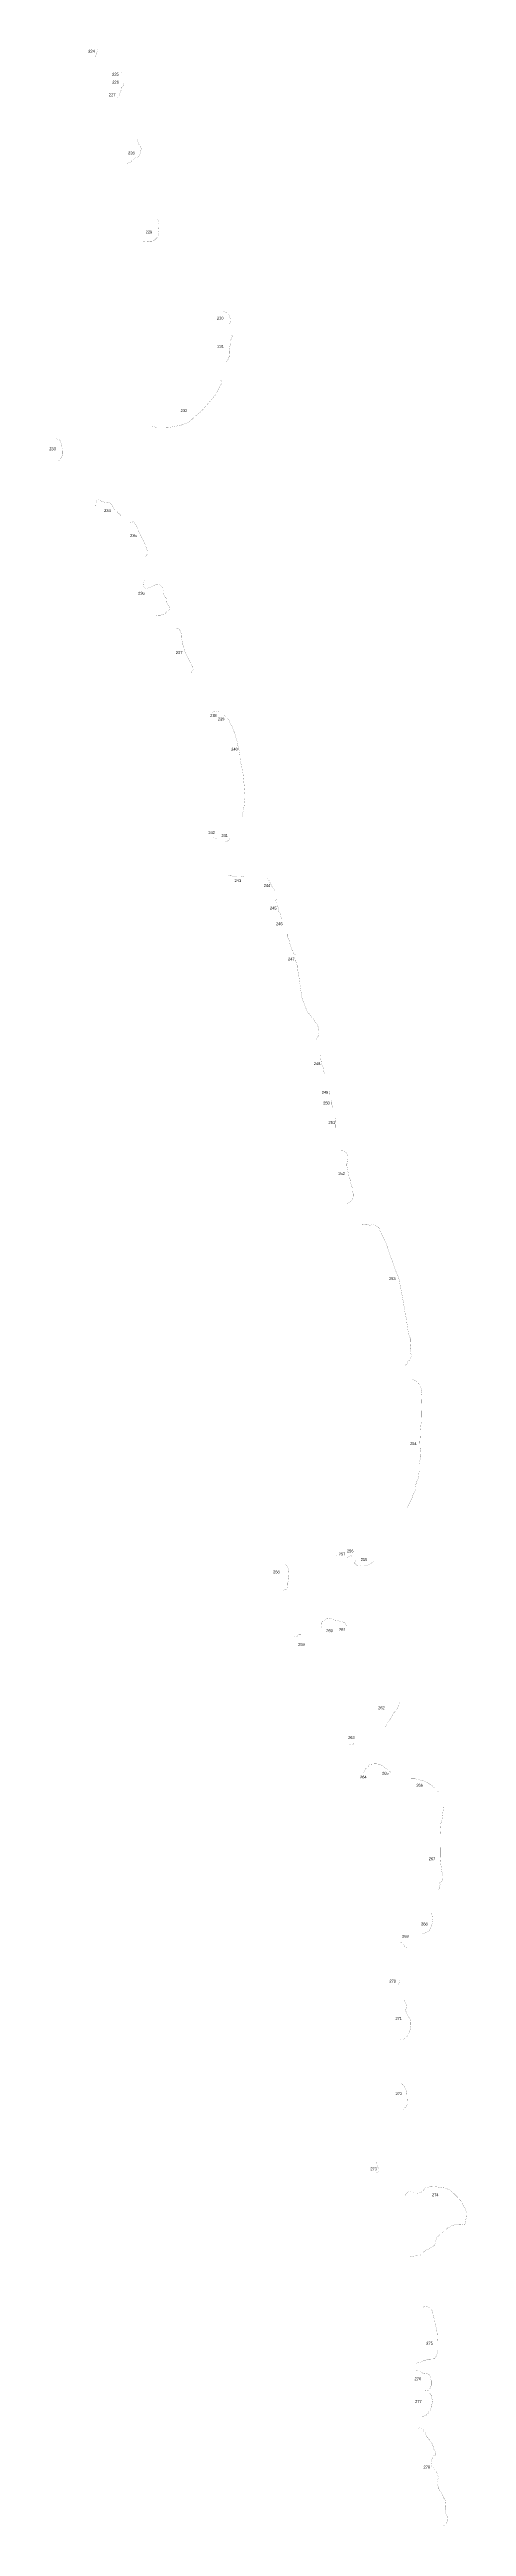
# Model space of a CAD drawing. Header units: metres. Extents: x 254121 to 358116, y 1739230 to 2227325.
# Drawn here: x 308682 to 319027, y 1860660 to 1922048 of the extents above; entities that cross this region are included whole.
import ezdxf

# ---------------------------------------------------------------- set-up
doc = ezdxf.new("R2010")
doc.units = ezdxf.units.M
doc.layers.add('NATURALLY PROTECTED', color=3, linetype='Continuous')
doc.styles.get("Standard").update_dxf_attribs({"font": 'arial.ttf'})

msp = doc.modelspace()

# ---------------------------------------------------------------- linework, layer by layer
at = {"layer": 'NATURALLY PROTECTED', "const_width": 3, "flags": 128}
for points in [[(309873, 1922047), (309869, 1922024), (309860, 1921990), (309842, 1921946), (309830, 1921904), (309830, 1921888), (309835, 1921867)], [(310434, 1921478), (310442, 1921477), (310461, 1921473), (310471, 1921469)], [(310459, 1921042), (310454, 1921028), (310443, 1921007), (310440, 1921001), (310438, 1920989), (310435, 1920972), (310428, 1920955), (310425, 1920949), (310423, 1920946), (310415, 1920941), (310412, 1920939), (310408, 1920935), (310406, 1920929), (310406, 1920923), (310410, 1920914), (310409, 1920908), (310407, 1920900), (310402, 1920895), (310391, 1920888), (310385, 1920881), (310376, 1920864), (310374, 1920860)], [(310534, 1921230), (310527, 1921197), (310518, 1921164), (310509, 1921149), (310496, 1921139), (310477, 1921128), (310470, 1921117), (310467, 1921098), (310467, 1921086)], [(310864, 1919813), (310869, 1919799), (310885, 1919733), (310897, 1919698), (310908, 1919683), (310930, 1919661), (310947, 1919638), (310954, 1919611), (310956, 1919583), (310949, 1919559), (310944, 1919532), (310936, 1919495), (310922, 1919444), (310907, 1919420), (310896, 1919405), (310879, 1919394), (310854, 1919381), (310811, 1919361), (310778, 1919336), (310738, 1919300), (310703, 1919270), (310670, 1919250), (310619, 1919229), (310600, 1919221)], [(311318, 1917834), (311344, 1917831), (311358, 1917829), (311371, 1917821), (311381, 1917813), (311386, 1917800), (311392, 1917774), (311391, 1917755), (311384, 1917733), (311381, 1917712), (311381, 1917673), (311389, 1917586), (311394, 1917542), (311389, 1917488), (311375, 1917438), (311351, 1917389), (311310, 1917346), (311279, 1917318), (311255, 1917308), (311220, 1917299), (311206, 1917300), (311147, 1917301), (311058, 1917294), (311019, 1917286), (311000, 1917279), (310992, 1917275)], [(312956, 1915551), (312961, 1915552), (312998, 1915550), (313029, 1915545), (313058, 1915536), (313092, 1915517), (313111, 1915499), (313134, 1915472), (313146, 1915445), (313157, 1915416), (313166, 1915367), (313172, 1915309), (313171, 1915304), (313165, 1915279), (313143, 1915246)], [(313199, 1914980), (313205, 1914973), (313211, 1914963), (313213, 1914953), (313214, 1914941), (313211, 1914921), (313192, 1914881), (313182, 1914854), (313179, 1914844), (313176, 1914834), (313175, 1914827), (313176, 1914819), (313177, 1914812), (313177, 1914805), (313175, 1914799), (313174, 1914792), (313175, 1914784), (313177, 1914774), (313176, 1914764), (313173, 1914752), (313169, 1914742), (313166, 1914735), (313164, 1914723), (313161, 1914708), (313158, 1914692), (313153, 1914672), (313151, 1914657), (313150, 1914646), (313146, 1914618), (313139, 1914579), (313138, 1914563), (313138, 1914545), (313139, 1914523), (313140, 1914515), (313142, 1914500), (313142, 1914470), (313138, 1914432), (313127, 1914400), (313106, 1914358), (313086, 1914329), (313064, 1914305), (313062, 1914303)], [(312927, 1913859), (312930, 1913856), (312943, 1913835), (312951, 1913813), (312953, 1913781), (312943, 1913756), (312918, 1913714), (312808, 1913503), (312695, 1913366), (312607, 1913265), (312445, 1913082), (312308, 1912968), (312181, 1912851), (312088, 1912791), (311947, 1912739), (311789, 1912707), (311660, 1912684), (311520, 1912677), (311350, 1912677), (311244, 1912707), (311192, 1912753)], [(308838, 1912405), (308901, 1912389), (308924, 1912374), (308939, 1912362), (308950, 1912344), (308960, 1912322), (308985, 1912217), (308998, 1912161), (309006, 1912073), (309005, 1912020), (308985, 1911955), (308961, 1911909), (308934, 1911879), (308885, 1911850)], [(309832, 1910733), (309834, 1910788), (309839, 1910835), (309847, 1910863), (309857, 1910875), (309880, 1910885), (309908, 1910887), (309936, 1910866), (309959, 1910858), (309982, 1910851), (310047, 1910831), (310137, 1910819), (310187, 1910807), (310210, 1910794), (310225, 1910776), (310247, 1910724), (310277, 1910669), (310306, 1910639), (310355, 1910595), (310374, 1910578), (310386, 1910562), (310415, 1910543), (310436, 1910523), (310455, 1910485), (310457, 1910477)], [(310681, 1910324), (310711, 1910329), (310734, 1910336), (310748, 1910342), (310760, 1910343), (310772, 1910339), (310789, 1910327), (310808, 1910297), (310847, 1910224), (310887, 1910148), (310898, 1910112), (310906, 1910075), (310920, 1910049), (310940, 1910011), (310992, 1909909), (311019, 1909867), (311036, 1909826), (311062, 1909756), (311079, 1909717), (311091, 1909691), (311102, 1909652), (311106, 1909622), (311110, 1909590), (311111, 1909571), (311107, 1909548), (311094, 1909523), (311069, 1909486), (311045, 1909461)], [(311043, 1908938), (311045, 1908913), (311042, 1908890), (311039, 1908879), (311035, 1908868), (311029, 1908859), (311027, 1908853), (311021, 1908837), (311017, 1908827), (311016, 1908820), (311016, 1908805), (311015, 1908790), (311011, 1908776), (311010, 1908765), (311010, 1908757), (311012, 1908749), (311016, 1908741), (311025, 1908727), (311035, 1908716), (311053, 1908704), (311070, 1908695), (311079, 1908689), (311089, 1908686), (311100, 1908685), (311106, 1908688), (311115, 1908696), (311123, 1908701), (311133, 1908704), (311149, 1908708), (311164, 1908715), (311197, 1908728), (311216, 1908732), (311231, 1908738), (311247, 1908747), (311281, 1908766), (311306, 1908778), (311320, 1908784), (311326, 1908785), (311338, 1908782), (311350, 1908782), (311366, 1908783), (311380, 1908786), (311390, 1908785), (311403, 1908781), (311416, 1908773), (311439, 1908757), (311451, 1908750), (311461, 1908745), (311467, 1908740), (311475, 1908730), (311481, 1908720), (311483, 1908718), (311489, 1908703), (311499, 1908685), (311505, 1908673), (311507, 1908664), (311506, 1908654), (311501, 1908639), (311499, 1908632), (311497, 1908623), (311496, 1908610), (311497, 1908597), (311498, 1908582), (311499, 1908574), (311502, 1908563), (311503, 1908556), (311506, 1908550), (311509, 1908541), (311513, 1908531), (311515, 1908525), (311520, 1908519), (311526, 1908512), (311530, 1908505), (311534, 1908497), (311539, 1908490), (311544, 1908484), (311549, 1908477), (311558, 1908469), (311565, 1908464), (311571, 1908457), (311577, 1908451), (311582, 1908443), (311585, 1908433), (311587, 1908425), (311588, 1908422), (311587, 1908411), (311588, 1908400), (311586, 1908383), (311584, 1908372), (311584, 1908365), (311586, 1908358), (311589, 1908350), (311597, 1908335), (311604, 1908326), (311608, 1908318), (311617, 1908303), (311621, 1908296), (311626, 1908290), (311631, 1908283), (311638, 1908271), (311650, 1908252), (311652, 1908247), (311654, 1908240), (311657, 1908223), (311660, 1908214), (311663, 1908202), (311663, 1908195), (311660, 1908184), (311659, 1908180), (311656, 1908175), (311650, 1908169), (311646, 1908164), (311636, 1908148), (311630, 1908137), (311623, 1908128), (311616, 1908122), (311605, 1908117), (311596, 1908115), (311588, 1908112), (311576, 1908105), (311570, 1908098), (311564, 1908088), (311562, 1908081), (311558, 1908075), (311551, 1908069), (311537, 1908062), (311520, 1908054), (311505, 1908048), (311494, 1908044), (311452, 1908033), (311435, 1908031), (311427, 1908030), (311414, 1908030), (311401, 1908031), (311389, 1908030), (311378, 1908029), (311371, 1908028), (311362, 1908026), (311354, 1908024), (311345, 1908022), (311327, 1908018), (311310, 1908015)], [(311839, 1907700), (311841, 1907700), (311850, 1907699), (311873, 1907696), (311893, 1907688), (311909, 1907672), (311920, 1907651), (311936, 1907620), (311944, 1907598), (311951, 1907569), (311953, 1907551), (311955, 1907530), (311957, 1907504), (311957, 1907479), (311959, 1907465), (311959, 1907460), (311960, 1907453), (311960, 1907450), (311961, 1907447), (311962, 1907445), (311963, 1907442), (311964, 1907439), (311965, 1907437), (311966, 1907433), (311967, 1907428), (311969, 1907418), (311970, 1907410), (311971, 1907404), (311971, 1907398), (311971, 1907393), (311971, 1907390), (311972, 1907386), (311973, 1907382), (311975, 1907375), (311976, 1907369), (311978, 1907364), (311982, 1907358), (311984, 1907354), (311984, 1907350), (311985, 1907347), (311984, 1907343), (311983, 1907339), (311981, 1907333), (311981, 1907332), (311981, 1907329), (311984, 1907325), (311986, 1907322), (311987, 1907319), (311988, 1907317), (311988, 1907314), (311988, 1907310), (311988, 1907308), (311989, 1907303), (311990, 1907300), (311991, 1907296), (311992, 1907290), (311994, 1907283), (311995, 1907277), (311996, 1907274), (311999, 1907271), (312000, 1907270), (312002, 1907270), (312004, 1907268), (312005, 1907266), (312005, 1907265), (312005, 1907261), (312004, 1907255), (312004, 1907253), (312005, 1907250), (312005, 1907247), (312006, 1907244), (312008, 1907243), (312008, 1907241), (312009, 1907238), (312011, 1907235), (312014, 1907230), (312015, 1907228), (312017, 1907226), (312017, 1907223), (312017, 1907220), (312018, 1907218), (312018, 1907215), (312019, 1907213), (312019, 1907210), (312020, 1907207), (312020, 1907202), (312020, 1907195), (312021, 1907186), (312022, 1907182), (312023, 1907179), (312026, 1907176), (312030, 1907174), (312032, 1907171), (312033, 1907169), (312033, 1907166), (312033, 1907161), (312033, 1907158), (312033, 1907155), (312035, 1907153), (312037, 1907150), (312039, 1907147), (312039, 1907145), (312040, 1907143), (312040, 1907140), (312040, 1907136), (312041, 1907132), (312042, 1907126), (312044, 1907122), (312047, 1907117), (312050, 1907115), (312053, 1907113), (312055, 1907111), (312056, 1907109), (312056, 1907106), (312056, 1907105), (312055, 1907104), (312055, 1907102), (312055, 1907099), (312057, 1907096), (312057, 1907094), (312057, 1907090), (312057, 1907087), (312057, 1907086), (312060, 1907085), (312063, 1907083), (312066, 1907081), (312067, 1907075), (312067, 1907068), (312067, 1907063), (312067, 1907061), (312069, 1907059), (312072, 1907058), (312073, 1907055), (312075, 1907051), (312085, 1907031), (312095, 1907016), (312099, 1907007), (312102, 1906997), (312105, 1906992), (312112, 1906984), (312117, 1906977), (312122, 1906967), (312127, 1906958), (312130, 1906951), (312133, 1906945), (312135, 1906940), (312136, 1906937), (312138, 1906931), (312141, 1906925), (312144, 1906919), (312146, 1906916), (312149, 1906912), (312153, 1906905), (312160, 1906890), (312168, 1906873), (312173, 1906862), (312179, 1906848), (312187, 1906831), (312189, 1906829), (312190, 1906826), (312193, 1906820), (312193, 1906815), (312197, 1906807), (312201, 1906798), (312202, 1906791), (312203, 1906780), (312203, 1906778), (312205, 1906777), (312209, 1906777), (312215, 1906774), (312220, 1906766), (312221, 1906756), (312222, 1906744), (312222, 1906738), (312223, 1906733), (312225, 1906726), (312227, 1906722), (312228, 1906720), (312234, 1906716), (312242, 1906713), (312243, 1906711), (312244, 1906702), (312245, 1906685), (312244, 1906675), (312242, 1906670), (312237, 1906665), (312228, 1906653), (312215, 1906637), (312209, 1906627), (312204, 1906617), (312190, 1906605), (312183, 1906599)], [(312730, 1905612), (312733, 1905617), (312738, 1905626), (312746, 1905633), (312754, 1905638), (312765, 1905642), (312775, 1905647), (312785, 1905651), (312795, 1905655), (312801, 1905657), (312809, 1905657), (312818, 1905655), (312840, 1905649), (312875, 1905641), (312889, 1905638)], [(313008, 1905556), (313026, 1905545), (313058, 1905527), (313072, 1905520)], [(313100, 1905487), (313105, 1905477), (313115, 1905451), (313122, 1905437), (313143, 1905407), (313167, 1905349), (313178, 1905331), (313197, 1905304), (313207, 1905287), (313219, 1905254), (313228, 1905229), (313246, 1905184), (313259, 1905144), (313270, 1905122), (313285, 1905079), (313295, 1905054), (313302, 1905020), (313310, 1904989), (313323, 1904945), (313334, 1904907), (313343, 1904865), (313350, 1904814), (313356, 1904789), (313376, 1904708), (313387, 1904669), (313397, 1904624), (313402, 1904591), (313408, 1904550), (313409, 1904490), (313414, 1904447), (313418, 1904415), (313434, 1904337), (313449, 1904268), (313480, 1904125), (313489, 1904038), (313506, 1903868), (313517, 1903756), (313522, 1903687), (313533, 1903562), (313531, 1903493), (313520, 1903403), (313513, 1903324), (313503, 1903253), (313480, 1903140), (313468, 1903063), (313462, 1903035)], [(312817, 1902484), (312811, 1902493), (312803, 1902500), (312796, 1902503), (312783, 1902510), (312773, 1902514), (312773, 1902514), (312762, 1902517), (312754, 1902520), (312749, 1902525), (312744, 1902532)], [(313176, 1902530), (313160, 1902500), (313126, 1902446), (313084, 1902426), (313031, 1902407), (312971, 1902407)], [(313126, 1901590), (313133, 1901582), (313149, 1901574), (313162, 1901571), (313184, 1901569), (313200, 1901566), (313211, 1901560), (313215, 1901553), (313218, 1901551), (313228, 1901550), (313243, 1901550), (313252, 1901551), (313262, 1901555), (313269, 1901559), (313276, 1901561), (313286, 1901559), (313299, 1901556), (313311, 1901552), (313323, 1901550), (313335, 1901547), (313342, 1901548), (313354, 1901549), (313366, 1901549), (313384, 1901547), (313402, 1901547), (313424, 1901549), (313437, 1901552), (313450, 1901555), (313457, 1901555), (313465, 1901551), (313475, 1901548), (313488, 1901545), (313495, 1901546), (313505, 1901549), (313508, 1901550)], [(314080, 1901507), (314089, 1901502), (314096, 1901496), (314105, 1901486), (314117, 1901471), (314121, 1901463), (314127, 1901454), (314132, 1901444), (314139, 1901427), (314144, 1901417), (314149, 1901409), (314157, 1901394), (314162, 1901384), (314167, 1901374), (314173, 1901359), (314181, 1901345), (314192, 1901326), (314199, 1901313), (314213, 1901286), (314223, 1901274), (314237, 1901255), (314249, 1901243), (314258, 1901232), (314263, 1901223), (314264, 1901214), (314262, 1901205)], [(314293, 1901009), (314296, 1901005), (314303, 1900996), (314304, 1900991), (314304, 1900984), (314302, 1900976), (314298, 1900971), (314292, 1900962), (314289, 1900958), (314287, 1900955), (314287, 1900951), (314289, 1900946), (314294, 1900942), (314298, 1900937), (314300, 1900931), (314302, 1900923), (314303, 1900905), (314306, 1900899), (314312, 1900883), (314319, 1900869), (314332, 1900842), (314339, 1900819), (314347, 1900798), (314356, 1900776), (314362, 1900762), (314368, 1900743), (314370, 1900730), (314370, 1900718), (314369, 1900705), (314370, 1900694), (314374, 1900681), (314382, 1900659), (314386, 1900650), (314391, 1900645), (314398, 1900637), (314403, 1900628), (314405, 1900618), (314407, 1900601), (314409, 1900584), (314410, 1900577), (314414, 1900571), (314422, 1900561), (314426, 1900549), (314430, 1900542), (314440, 1900532), (314444, 1900527), (314447, 1900522), (314447, 1900514), (314447, 1900504)], [(314466, 1900388), (314474, 1900359)], [(314586, 1900131), (314586, 1900124), (314585, 1900111), (314585, 1900094), (314585, 1900084), (314586, 1900065), (314588, 1900059), (314593, 1900053), (314598, 1900044), (314600, 1900034), (314603, 1900020), (314609, 1900010), (314614, 1900001), (314620, 1899988), (314630, 1899956), (314640, 1899917), (314648, 1899883), (314653, 1899856), (314661, 1899841), (314672, 1899811), (314685, 1899772), (314698, 1899733), (314706, 1899724), (314720, 1899710), (314723, 1899704), (314724, 1899680), (314726, 1899663), (314728, 1899656), (314733, 1899648), (314754, 1899626), (314764, 1899619), (314769, 1899616), (314773, 1899613), (314778, 1899609), (314781, 1899604), (314781, 1899594), (314781, 1899585), (314780, 1899558), (314781, 1899545), (314782, 1899512), (314783, 1899484), (314785, 1899468), (314789, 1899452), (314798, 1899434), (314809, 1899423), (314815, 1899415), (314814, 1899407), (314814, 1899407), (314814, 1899397), (314814, 1899389), (314815, 1899380), (314818, 1899372), (314824, 1899361), (314825, 1899344), (314826, 1899319), (314826, 1899301), (314829, 1899281), (314832, 1899263), (314844, 1899216), (314851, 1899175), (314858, 1899141), (314864, 1899116), (314869, 1899082), (314875, 1899027), (314879, 1898999), (314881, 1898982), (314884, 1898956), (314887, 1898937), (314889, 1898920), (314891, 1898906), (314893, 1898899), (314895, 1898891), (314895, 1898879), (314896, 1898866), (314897, 1898858), (314900, 1898848), (314902, 1898835), (314904, 1898823), (314904, 1898804), (314905, 1898794), (314907, 1898786), (314908, 1898782), (314910, 1898770), (314911, 1898763), (314911, 1898759), (314911, 1898753), (314911, 1898747), (314912, 1898742), (314915, 1898735), (314918, 1898719), (314922, 1898692), (314926, 1898667), (314931, 1898633), (314934, 1898612), (314936, 1898601), (314946, 1898548), (314953, 1898514), (314960, 1898493), (314970, 1898470), (314993, 1898424), (315006, 1898393), (315014, 1898371), (315021, 1898348), (315038, 1898302), (315055, 1898258), (315070, 1898224), (315098, 1898179), (315120, 1898152), (315145, 1898125), (315192, 1898062), (315226, 1898024), (315255, 1897985), (315294, 1897920), (315321, 1897877), (315354, 1897810), (315365, 1897749), (315367, 1897670), (315355, 1897614), (315339, 1897578), (315332, 1897565), (315317, 1897543), (315313, 1897533), (315309, 1897520), (315307, 1897508), (315308, 1897485), (315310, 1897464), (315313, 1897448)], [(315395, 1897128), (315396, 1897127), (315399, 1897110), (315400, 1897089), (315400, 1897066), (315404, 1897052), (315415, 1897015), (315422, 1896961), (315425, 1896935), (315430, 1896918), (315447, 1896880), (315456, 1896857), (315461, 1896842), (315465, 1896826), (315470, 1896816), (315472, 1896810), (315473, 1896802), (315472, 1896794), (315471, 1896789), (315472, 1896783), (315474, 1896781), (315475, 1896777), (315476, 1896772), (315476, 1896764), (315475, 1896753), (315476, 1896743), (315478, 1896737), (315482, 1896725), (315485, 1896719), (315488, 1896714), (315500, 1896688), (315510, 1896667)], [(315627, 1896231), (315627, 1896231), (315629, 1896226), (315628, 1896219), (315625, 1896210), (315620, 1896202), (315619, 1896195), (315618, 1896192), (315618, 1896189), (315619, 1896184), (315620, 1896175), (315621, 1896164), (315622, 1896152)], [(315662, 1896015), (315664, 1896012), (315673, 1895995), (315680, 1895985), (315683, 1895977), (315687, 1895966), (315687, 1895954), (315687, 1895933), (315686, 1895913), (315687, 1895901), (315690, 1895886), (315695, 1895861), (315700, 1895847), (315709, 1895829), (315712, 1895822)], [(315780, 1895585), (315781, 1895583), (315782, 1895575), (315780, 1895566), (315777, 1895561), (315777, 1895557), (315778, 1895551), (315781, 1895545), (315782, 1895536), (315783, 1895519), (315785, 1895501), (315785, 1895489), (315787, 1895461), (315789, 1895434), (315787, 1895413), (315785, 1895402), (315785, 1895387), (315784, 1895365), (315784, 1895353), (315785, 1895346), (315785, 1895341), (315786, 1895335), (315789, 1895317), (315789, 1895307)], [(315916, 1894762), (315917, 1894762), (315922, 1894763), (315927, 1894764), (315935, 1894763), (315943, 1894759), (315951, 1894755), (315963, 1894752), (315976, 1894748), (315987, 1894742), (315990, 1894740), (315994, 1894740), (315997, 1894740), (316000, 1894739), (316003, 1894737), (316007, 1894732), (316010, 1894729), (316016, 1894727), (316026, 1894725), (316029, 1894724), (316035, 1894721), (316041, 1894717), (316046, 1894712), (316050, 1894706), (316055, 1894695), (316061, 1894682), (316065, 1894672), (316071, 1894655), (316080, 1894635), (316085, 1894621), (316087, 1894605), (316086, 1894563), (316077, 1894511), (316073, 1894474), (316066, 1894447), (316059, 1894433), (316057, 1894419), (316057, 1894400), (316060, 1894376), (316067, 1894337), (316074, 1894297), (316081, 1894258), (316085, 1894240), (316090, 1894217), (316096, 1894190), (316104, 1894161), (316108, 1894140), (316116, 1894101), (316122, 1894081), (316128, 1894070), (316134, 1894060), (316138, 1894051), (316140, 1894040), (316141, 1894023), (316144, 1893990), (316147, 1893970), (316151, 1893957), (316159, 1893931), (316164, 1893913), (316169, 1893896), (316171, 1893890), (316174, 1893880), (316180, 1893868), (316185, 1893859), (316191, 1893845), (316193, 1893827), (316193, 1893795), (316195, 1893759), (316199, 1893740), (316209, 1893710), (316214, 1893695), (316216, 1893679), (316214, 1893655), (316214, 1893643), (316216, 1893631), (316219, 1893621), (316220, 1893608), (316218, 1893603), (316213, 1893597), (316210, 1893589), (316209, 1893580), (316206, 1893563), (316200, 1893547), (316193, 1893538), (316186, 1893528), (316177, 1893520), (316164, 1893510), (316160, 1893510), (316156, 1893509), (316154, 1893505), (316141, 1893490), (316132, 1893478), (316120, 1893469), (316109, 1893464), (316095, 1893460), (316078, 1893458), (316065, 1893457)], [(316435, 1892920), (316435, 1892920), (316443, 1892920), (316452, 1892920), (316459, 1892919), (316463, 1892919), (316465, 1892919), (316466, 1892921), (316467, 1892923), (316469, 1892924), (316473, 1892924), (316476, 1892923), (316479, 1892923), (316481, 1892925), (316485, 1892926), (316487, 1892926), (316490, 1892927), (316492, 1892928), (316493, 1892929), (316495, 1892929), (316496, 1892929), (316498, 1892927), (316500, 1892926), (316503, 1892925), (316506, 1892925), (316510, 1892923), (316514, 1892922), (316518, 1892921), (316521, 1892921), (316525, 1892921), (316527, 1892920), (316532, 1892919), (316536, 1892919), (316539, 1892918), (316541, 1892919), (316543, 1892919), (316546, 1892919), (316548, 1892919), (316550, 1892918), (316554, 1892919), (316558, 1892920), (316562, 1892919), (316567, 1892917), (316570, 1892917), (316572, 1892918), (316575, 1892918), (316578, 1892918), (316582, 1892917), (316586, 1892917), (316589, 1892918), (316593, 1892920), (316597, 1892921), (316599, 1892920), (316602, 1892918), (316606, 1892918), (316609, 1892918), (316613, 1892917), (316616, 1892915), (316620, 1892913), (316624, 1892913), (316627, 1892912), (316631, 1892909), (316634, 1892909), (316636, 1892910), (316640, 1892912), (316643, 1892915), (316646, 1892917), (316650, 1892923), (316656, 1892928), (316661, 1892932), (316669, 1892934), (316676, 1892935), (316685, 1892935), (316696, 1892934), (316705, 1892932), (316726, 1892926), (316752, 1892915), (316774, 1892904), (316795, 1892892), (316813, 1892877), (316827, 1892866), (316845, 1892854), (316855, 1892843), (316865, 1892830), (316871, 1892810), (316880, 1892779), (316888, 1892758), (316899, 1892731), (316916, 1892702), (316938, 1892660), (316964, 1892608), (316984, 1892565), (317019, 1892491), (317047, 1892424), (317070, 1892353), (317087, 1892298), (317120, 1892199), (317148, 1892116), (317166, 1892078), (317180, 1892044), (317207, 1891953), (317248, 1891844), (317284, 1891747), (317313, 1891677), (317344, 1891616), (317470, 1890959), (317475, 1890912), (317486, 1890854), (317501, 1890749), (317514, 1890690), (317524, 1890642), (317532, 1890602), (317543, 1890541), (317546, 1890503), (317558, 1890434), (317564, 1890384), (317568, 1890346), (317572, 1890326), (317578, 1890293), (317582, 1890266), (317585, 1890234), (317590, 1890216), (317597, 1890192), (317604, 1890170), (317610, 1890156), (317621, 1890137), (317629, 1890126), (317634, 1890115), (317636, 1890107), (317639, 1890089), (317639, 1890069), (317638, 1890039), (317636, 1890018), (317632, 1889975), (317629, 1889924), (317626, 1889890), (317628, 1889871), (317631, 1889837), (317633, 1889818), (317636, 1889799), (317640, 1889778), (317642, 1889758), (317649, 1889720), (317654, 1889700), (317658, 1889681), (317659, 1889667), (317657, 1889659), (317649, 1889649), (317635, 1889625), (317630, 1889618), (317626, 1889608), (317625, 1889599), (317627, 1889589), (317626, 1889583), (317615, 1889570), (317611, 1889565), (317601, 1889556), (317592, 1889547), (317580, 1889538), (317573, 1889527), (317570, 1889514), (317567, 1889500), (317563, 1889489), (317555, 1889479), (317550, 1889469), (317540, 1889462), (317533, 1889459), (317527, 1889454), (317520, 1889447), (317511, 1889440), (317499, 1889435)], [(317691, 1889088), (317695, 1889088), (317745, 1889062), (317796, 1889022), (317842, 1888982), (317867, 1888946), (317899, 1888885), (317917, 1888824), (317922, 1888781), (317917, 1888760), (317910, 1888714), (317905, 1888642), (317904, 1888609), (317903, 1888554), (317905, 1888399), (317902, 1888189), (317906, 1888101), (317904, 1888027), (317894, 1887934), (317883, 1887826), (317883, 1887796), (317883, 1887750), (317880, 1887703), (317874, 1887599), (317870, 1887555), (317870, 1887511), (317874, 1887456), (317875, 1887397), (317880, 1887346), (317878, 1887316), (317872, 1887266), (317875, 1887242), (317886, 1887201), (317885, 1887160), (317876, 1887107), (317867, 1887052), (317858, 1886990), (317855, 1886929), (317856, 1886879), (317859, 1886846), (317855, 1886815), (317849, 1886786), (317839, 1886703), (317835, 1886661), (317831, 1886640), (317823, 1886627), (317809, 1886606), (317801, 1886585), (317789, 1886554), (317777, 1886509), (317770, 1886478), (317761, 1886426), (317757, 1886395), (317756, 1886371), (317754, 1886344), (317748, 1886321), (317737, 1886301), (317723, 1886278), (317708, 1886245), (317697, 1886216), (317694, 1886194), (317687, 1886169), (317671, 1886138), (317638, 1886069), (317615, 1886027), (317558, 1885915), (317556, 1885911)], [(315814, 1884712), (315812, 1884722), (315811, 1884732), (315811, 1884740)], [(316188, 1884695), (316185, 1884702), (316182, 1884710), (316178, 1884716), (316172, 1884719), (316164, 1884720), (316150, 1884719), (316135, 1884714), (316122, 1884708), (316103, 1884698), (316089, 1884688), (316076, 1884677), (316072, 1884669), (316070, 1884665)], [(314538, 1884500), (314549, 1884488), (314556, 1884484), (314566, 1884481), (314577, 1884473), (314587, 1884460), (314590, 1884447), (314594, 1884421), (314598, 1884408), (314605, 1884381), (314609, 1884365), (314607, 1884353), (314602, 1884342), (314602, 1884335), (314601, 1884323), (314603, 1884314), (314606, 1884305), (314605, 1884300), (314605, 1884290), (314607, 1884276), (314609, 1884262), (314609, 1884249), (314607, 1884240), (314603, 1884231), (314602, 1884220), (314604, 1884204), (314607, 1884195), (314611, 1884187), (314614, 1884178), (314613, 1884169), (314612, 1884156), (314615, 1884150), (314619, 1884145), (314620, 1884141), (314616, 1884137), (314607, 1884129), (314599, 1884113), (314599, 1884102), (314602, 1884088), (314601, 1884076), (314594, 1884063), (314591, 1884055), (314592, 1884044), (314595, 1884039), (314595, 1884024), (314595, 1884003), (314591, 1883974), (314591, 1883952), (314595, 1883935), (314591, 1883913), (314584, 1883897), (314579, 1883893), (314571, 1883887), (314559, 1883882), (314544, 1883876), (314530, 1883873), (314520, 1883871), (314507, 1883873), (314499, 1883874), (314490, 1883878), (314483, 1883878), (314477, 1883876), (314472, 1883869), (314474, 1883858), (314480, 1883849)], [(316754, 1884605), (316708, 1884563), (316634, 1884510), (316547, 1884476), (316485, 1884465), (316420, 1884463), (316391, 1884467), (316381, 1884472), (316370, 1884475), (316353, 1884475), (316338, 1884475), (316321, 1884478), (316305, 1884487), (316293, 1884496), (316278, 1884507), (316268, 1884516), (316260, 1884519), (316254, 1884520), (316251, 1884523), (316249, 1884531), (316249, 1884544), (316259, 1884569), (316269, 1884589), (316275, 1884602)], [(315430, 1882935), (315433, 1882951), (315439, 1882966), (315441, 1882982), (315441, 1883006), (315438, 1883028), (315439, 1883047), (315440, 1883064), (315443, 1883075), (315449, 1883086), (315459, 1883094), (315473, 1883100), (315492, 1883104), (315505, 1883108), (315510, 1883113), (315515, 1883123), (315518, 1883136), (315522, 1883146), (315527, 1883150), (315536, 1883153), (315545, 1883153), (315550, 1883157), (315559, 1883164), (315567, 1883170), (315577, 1883172), (315599, 1883174), (315620, 1883174), (315644, 1883169), (315670, 1883159), (315705, 1883144), (315739, 1883127), (315755, 1883118), (315766, 1883115), (315774, 1883114), (315782, 1883114), (315795, 1883118), (315810, 1883120), (315822, 1883119), (315839, 1883114), (315853, 1883104), (315863, 1883097), (315869, 1883094), (315882, 1883090), (315899, 1883086), (315915, 1883084), (315917, 1883084)], [(315940, 1883080), (315964, 1883075), (315992, 1883071), (316001, 1883067), (316008, 1883058), (316013, 1883049), (316017, 1883039), (316028, 1883020), (316039, 1883000), (316042, 1882985), (316040, 1882978), (316038, 1882977)], [(314767, 1882709), (314772, 1882712), (314783, 1882714), (314799, 1882712), (314808, 1882712), (314816, 1882714), (314828, 1882727), (314840, 1882743), (314853, 1882755), (314865, 1882764), (314880, 1882767), (314896, 1882767), (314919, 1882768), (314926, 1882769), (314933, 1882769), (314940, 1882766), (314945, 1882757), (314949, 1882753)], [(317366, 1881088), (317353, 1881032), (317336, 1880985), (317307, 1880926), (317281, 1880887), (317254, 1880856), (317227, 1880828), (317211, 1880805), (317195, 1880777), (317178, 1880741), (317146, 1880684), (317124, 1880658), (317099, 1880622), (317059, 1880573), (317046, 1880547), (317030, 1880507), (317021, 1880457)], [(316235, 1880085), (316232, 1880071), (316221, 1880053), (316211, 1880046), (316185, 1880039), (316151, 1880030), (316138, 1880028), (316131, 1880029), (316119, 1880033), (316107, 1880044)], [(316472, 1879343), (316474, 1879345), (316483, 1879357), (316494, 1879388), (316504, 1879417), (316520, 1879437), (316532, 1879447), (316543, 1879454), (316558, 1879459), (316561, 1879460)], [(316595, 1879487), (316594, 1879491), (316595, 1879497), (316597, 1879503), (316602, 1879512), (316605, 1879521), (316606, 1879531), (316610, 1879538), (316617, 1879544), (316629, 1879547), (316641, 1879549), (316695, 1879556), (316755, 1879562), (316801, 1879560), (316852, 1879551), (316875, 1879544), (316916, 1879528), (316939, 1879514), (316969, 1879495), (317000, 1879472), (317028, 1879451), (317062, 1879431), (317076, 1879423), (317094, 1879406), (317119, 1879379), (317156, 1879336)], [(317526, 1879192), (317554, 1879196), (317611, 1879193), (317688, 1879189), (317744, 1879190), (317784, 1879184), (317857, 1879166), (317947, 1879145), (318004, 1879125), (318081, 1879083), (318133, 1879048), (318233, 1878969), (318295, 1878911), (318326, 1878873), (318328, 1878871)], [(318460, 1878512), (318417, 1878165), (318398, 1878110), (318389, 1878076), (318381, 1877981), (318372, 1877825), (318372, 1877689), (318371, 1877552), (318375, 1877342), (318374, 1877259), (318385, 1877118), (318404, 1876962), (318417, 1876888), (318422, 1876865), (318431, 1876809), (318436, 1876780), (318435, 1876728), (318428, 1876674), (318421, 1876653), (318412, 1876643), (318394, 1876634), (318378, 1876629), (318370, 1876626), (318364, 1876619), (318363, 1876613), (318364, 1876605), (318369, 1876595), (318372, 1876583), (318373, 1876575), (318370, 1876569), (318363, 1876564), (318349, 1876553), (318344, 1876547), (318342, 1876540), (318343, 1876530), (318348, 1876520), (318354, 1876510), (318357, 1876496), (318359, 1876485), (318358, 1876476), (318356, 1876468), (318350, 1876461), (318325, 1876445)], [(318165, 1875920), (318164, 1875910), (318163, 1875894), (318165, 1875858), (318167, 1875838), (318170, 1875818), (318173, 1875791), (318177, 1875764), (318181, 1875739), (318182, 1875717), (318187, 1875687), (318188, 1875674), (318184, 1875649), (318177, 1875613), (318170, 1875594), (318162, 1875576), (318151, 1875545), (318136, 1875497), (318116, 1875445), (318108, 1875430), (318099, 1875422), (318087, 1875412), (318061, 1875401), (318039, 1875392), (318001, 1875371), (317940, 1875349), (317923, 1875342)], [(317586, 1875016), (317581, 1875016), (317559, 1875015), (317539, 1875017), (317519, 1875022), (317508, 1875026), (317499, 1875033), (317482, 1875051), (317468, 1875067), (317463, 1875073), (317458, 1875082), (317451, 1875092), (317444, 1875102), (317432, 1875113), (317419, 1875123), (317406, 1875132), (317393, 1875139), (317384, 1875146), (317384, 1875146)], [(317353, 1874192), (317355, 1874189), (317361, 1874177), (317363, 1874165), (317361, 1874155), (317355, 1874129), (317340, 1874080), (317333, 1874072)], [(317444, 1873738), (317463, 1873719), (317485, 1873691), (317503, 1873661), (317518, 1873633), (317531, 1873601), (317539, 1873567), (317541, 1873546), (317539, 1873529), (317535, 1873515), (317529, 1873505), (317520, 1873498), (317512, 1873493), (317507, 1873489), (317504, 1873482), (317505, 1873473), (317514, 1873453), (317532, 1873411), (317542, 1873386), (317561, 1873340), (317590, 1873291), (317619, 1873245), (317632, 1873214), (317643, 1873179), (317646, 1873150), (317646, 1873103), (317632, 1873006), (317626, 1872960), (317599, 1872885), (317574, 1872839), (317552, 1872808), (317529, 1872780), (317507, 1872759), (317482, 1872742), (317459, 1872736), (317429, 1872734), (317419, 1872734), (317405, 1872736), (317398, 1872739)], [(317392, 1871647), (317404, 1871637), (317436, 1871618), (317455, 1871598), (317493, 1871549), (317517, 1871504), (317537, 1871454), (317545, 1871410), (317549, 1871358), (317552, 1871271), (317558, 1871193), (317561, 1871164), (317555, 1871124), (317541, 1871090), (317503, 1871040), (317448, 1870979)], [(316792, 1869711), (316789, 1869697), (316795, 1869671), (316804, 1869646), (316806, 1869637), (316809, 1869612), (316823, 1869576), (316837, 1869547), (316845, 1869522), (316848, 1869507), (316849, 1869494), (316846, 1869473), (316832, 1869450), (316819, 1869439), (316802, 1869425), (316796, 1869411), (316796, 1869409)], [(317519, 1868856), (317515, 1868869), (317515, 1868884), (317524, 1868902), (317543, 1868929), (317568, 1868943), (317606, 1868957), (317635, 1868961), (317658, 1868957), (317662, 1868950), (317668, 1868943), (317675, 1868942), (317692, 1868944), (317705, 1868943), (317716, 1868935), (317723, 1868919), (317730, 1868914), (317747, 1868914), (317810, 1868919), (317859, 1868931), (317909, 1868949), (317948, 1868971), (317960, 1868987), (317970, 1869007), (317980, 1869026), (317988, 1869038), (317998, 1869048), (318010, 1869054), (318028, 1869058), (318051, 1869059), (318063, 1869063), (318082, 1869072), (318117, 1869082), (318143, 1869087), (318170, 1869086), (318215, 1869080), (318250, 1869080), (318298, 1869075), (318365, 1869066), (318463, 1869052), (318519, 1869040), (318557, 1869025), (318624, 1868986), (318705, 1868919), (318779, 1868848), (318848, 1868771), (318889, 1868726), (318928, 1868655), (318970, 1868572), (318997, 1868524), (319013, 1868481), (319024, 1868428), (319026, 1868337), (318986, 1868145), (318941, 1868140), (318888, 1868151), (318826, 1868155), (318671, 1868119), (318563, 1868061), (318479, 1867971), (318415, 1867944), (318377, 1867903), (318336, 1867870), (318292, 1867816), (318270, 1867753), (318248, 1867679), (318230, 1867626), (318192, 1867600), (318144, 1867568), (318122, 1867551), (318086, 1867532), (318030, 1867516), (317977, 1867477), (317940, 1867432), (317902, 1867397), (317870, 1867380), (317832, 1867378), (317789, 1867377), (317748, 1867366), (317688, 1867353), (317630, 1867342), (317618, 1867335)], [(317953, 1866087), (317963, 1866099), (317975, 1866110), (317992, 1866115), (318017, 1866115), (318055, 1866109), (318091, 1866097), (318124, 1866077), (318145, 1866056), (318172, 1866011), (318183, 1865968), (318201, 1865887), (318226, 1865804), (318251, 1865692), (318288, 1865531), (318299, 1865439), (318304, 1865330), (318313, 1865211), (318312, 1865119), (318310, 1865021), (318295, 1864935), (318269, 1864868), (318240, 1864827), (318228, 1864817), (318213, 1864814), (318192, 1864812), (318162, 1864810), (318133, 1864808), (318087, 1864806), (318057, 1864796), (318021, 1864783), (317976, 1864773), (317957, 1864772), (317940, 1864766), (317912, 1864746), (317886, 1864732), (317854, 1864727), (317824, 1864721), (317781, 1864705), (317775, 1864703)], [(317738, 1864532), (317789, 1864526), (317842, 1864521), (317876, 1864503), (317927, 1864467), (317956, 1864454), (318010, 1864448), (318068, 1864439), (318098, 1864423), (318122, 1864382), (318137, 1864332), (318149, 1864281), (318151, 1864194), (318149, 1864154), (318140, 1864118), (318125, 1864090), (318114, 1864066), (318096, 1864046), (318074, 1864031), (318048, 1864027), (317992, 1864020), (317957, 1864017), (317945, 1864017)], [(318078, 1863962), (318089, 1863962), (318107, 1863956), (318122, 1863949), (318136, 1863939), (318144, 1863929), (318149, 1863914), (318151, 1863889), (318155, 1863869), (318162, 1863846), (318173, 1863821), (318183, 1863800), (318189, 1863778), (318191, 1863766), (318192, 1863754), (318189, 1863741), (318182, 1863727), (318175, 1863710), (318168, 1863686), (318164, 1863669), (318164, 1863659), (318166, 1863650), (318167, 1863641), (318168, 1863626), (318165, 1863619), (318158, 1863610), (318153, 1863601), (318149, 1863594), (318147, 1863588), (318143, 1863579), (318131, 1863555), (318122, 1863537), (318110, 1863523), (318104, 1863518), (318098, 1863511), (318094, 1863505), (318091, 1863495), (318083, 1863477), (318075, 1863461), (318071, 1863455), (318062, 1863448), (318050, 1863440), (318040, 1863431), (318031, 1863424), (318018, 1863414), (318003, 1863406), (317986, 1863400), (317968, 1863395), (317952, 1863392), (317938, 1863386), (317927, 1863379), (317924, 1863375)], [(317828, 1863086), (317831, 1863088), (317843, 1863096), (317850, 1863100), (317855, 1863102), (317862, 1863104), (317871, 1863107), (317881, 1863109), (317892, 1863109), (317901, 1863107), (317914, 1863101), (317923, 1863094), (317929, 1863089), (317937, 1863082), (317943, 1863076), (317951, 1863067), (317956, 1863058), (317959, 1863047), (317964, 1863035), (317969, 1863024), (317974, 1863015), (317984, 1863001), (317993, 1862992), (318000, 1862984), (318002, 1862980), (318003, 1862976), (318003, 1862971), (318004, 1862966), (318007, 1862961), (318012, 1862954), (318017, 1862947), (318020, 1862942), (318021, 1862936), (318021, 1862929), (318023, 1862922), (318030, 1862903), (318037, 1862892), (318044, 1862882), (318053, 1862873), (318058, 1862868), (318065, 1862859), (318075, 1862844), (318080, 1862833), (318086, 1862828), (318101, 1862815), (318112, 1862804), (318122, 1862793), (318129, 1862783), (318140, 1862766), (318146, 1862759), (318150, 1862753), (318155, 1862746), (318163, 1862730), (318170, 1862716), (318174, 1862710), (318178, 1862705), (318183, 1862700), (318186, 1862695), (318188, 1862691), (318189, 1862686), (318191, 1862677), (318194, 1862662), (318198, 1862647), (318199, 1862637), (318202, 1862618), (318204, 1862604), (318208, 1862593), (318215, 1862576), (318224, 1862561), (318236, 1862541), (318243, 1862529), (318248, 1862520), (318252, 1862509), (318258, 1862494), (318260, 1862485), (318259, 1862466), (318256, 1862434), (318253, 1862425), (318246, 1862416), (318241, 1862414), (318234, 1862416), (318227, 1862423), (318221, 1862425), (318216, 1862425), (318212, 1862423), (318206, 1862417), (318198, 1862405), (318192, 1862389), (318187, 1862384), (318183, 1862379), (318181, 1862375), (318179, 1862368), (318179, 1862361), (318176, 1862351), (318174, 1862344), (318167, 1862331), (318164, 1862325), (318161, 1862317), (318160, 1862304), (318161, 1862290), (318160, 1862277), (318158, 1862269), (318155, 1862262), (318154, 1862255), (318153, 1862244), (318151, 1862225), (318152, 1862213), (318152, 1862199), (318154, 1862188), (318160, 1862166), (318169, 1862151), (318176, 1862140), (318183, 1862133), (318196, 1862123), (318204, 1862116), (318213, 1862106), (318220, 1862094), (318228, 1862079), (318237, 1862065), (318246, 1862054), (318259, 1862041), (318267, 1862033), (318275, 1862022), (318283, 1862008), (318290, 1861994), (318299, 1861973), (318303, 1861955), (318310, 1861938), (318319, 1861920), (318324, 1861910), (318327, 1861896), (318329, 1861880), (318327, 1861860), (318321, 1861840), (318316, 1861833), (318314, 1861826), (318314, 1861809), (318313, 1861788), (318309, 1861767), (318302, 1861748), (318302, 1861736), (318305, 1861713), (318314, 1861688), (318320, 1861673), (318322, 1861653), (318326, 1861644), (318333, 1861638), (318338, 1861632), (318341, 1861627), (318341, 1861618), (318340, 1861609), (318340, 1861599), (318342, 1861589), (318350, 1861572), (318365, 1861546), (318373, 1861533), (318382, 1861517), (318391, 1861506), (318399, 1861492), (318405, 1861480), (318413, 1861461), (318418, 1861450), (318424, 1861442), (318433, 1861434), (318439, 1861428), (318446, 1861417), (318452, 1861404), (318454, 1861396), (318455, 1861386), (318456, 1861376), (318459, 1861369), (318468, 1861360), (318482, 1861344), (318489, 1861332), (318493, 1861321), (318497, 1861310), (318499, 1861299), (318500, 1861285), (318500, 1861274), (318499, 1861262), (318498, 1861245), (318499, 1861234), (318500, 1861217), (318501, 1861202), (318501, 1861193), (318503, 1861189), (318505, 1861185), (318507, 1861180), (318507, 1861176), (318507, 1861170), (318506, 1861165), (318505, 1861159), (318505, 1861154), (318505, 1861149), (318506, 1861144), (318505, 1861139), (318501, 1861129), (318498, 1861121), (318496, 1861111), (318496, 1861101), (318498, 1861090), (318499, 1861076), (318501, 1861063), (318504, 1861057), (318505, 1861052), (318506, 1861045), (318505, 1861038), (318503, 1861033), (318501, 1861028), (318500, 1861020), (318501, 1861011), (318504, 1861001), (318509, 1860985), (318514, 1860980), (318519, 1860974), (318521, 1860971), (318522, 1860966), (318527, 1860957), (318531, 1860941), (318533, 1860934), (318539, 1860928), (318548, 1860917), (318554, 1860908), (318562, 1860896), (318564, 1860887), (318566, 1860873), (318566, 1860858), (318567, 1860848), (318566, 1860838), (318564, 1860829), (318565, 1860816), (318561, 1860797), (318554, 1860782), (318546, 1860770), (318532, 1860751), (318519, 1860736), (318511, 1860728), (318489, 1860704), (318470, 1860683), (318456, 1860662)]]:
    msp.add_lwpolyline(points, dxfattribs=at)

# ---------------------------------------------------------------- texts
at = {"char_height": 70, "attachment_point": 1}
for s, width, heights, insert in [('224', 95.17, [0], (309643, 1922042)), ('225', 95.17, [0], (310237, 1921472)), ('227', 95.17, [0], (310155, 1920961)), ('226', 95.17, [0], (310240, 1921275)), ('228', 95.17, [0], (310633, 1919521)), ('229', 95.17, [0], (311068, 1917562)), ('230', 286.96, [114], (312834, 1915425)), ('231', 95.17, [0], (312845, 1914729)), ('232', 262.55, [0], (311935, 1913133)), ('233', 95.17, [0], (308677, 1912188)), ('234', 95.17, [0], (310037, 1910655)), ('235', 95.17, [0], (310682, 1910037)), ('236', 95.17, [0], (310880, 1908608)), ('237', 95.17, [0], (311816, 1907138)), ('238', 95.17, [0], (312666, 1905578)), ('239', 95.17, [0], (312858, 1905489)), ('240', 95.17, [0], (313190, 1904743)), ('242', 95.17, [0], (312622, 1902676)), ('241', 95.17, [0], (312945, 1902604)), ('243', 209.54, [0], (313271, 1901484)), ('244', 173.28, [0], (313995, 1901364)), ('245', 95.17, [0], (314151, 1900803)), ('246', 95.17, [0], (314302, 1900416)), ('247', 95.17, [0], (314600, 1899541)), ('248', 95.17, [0], (315239, 1896949)), ('249', 95.17, [0], (315435, 1896239)), ('250', 95.17, [0], (315473, 1895975)), ('251', 95.17, [0], (315603, 1895493)), ('252', 95.17, [0], (315847, 1894225)), ('253', 95.17, [0], (317104, 1891621)), ('254', 95.17, [0], (317627, 1887535)), ('257', 95.17, [0], (315858, 1884795)), ('256', 95.17, [0], (316061, 1884871)), ('255', 95.17, [0], (316403, 1884659)), ('258', 146.79, [0], (314229, 1884352)), ('260', 95.17, [0], (315548, 1882895)), ('261', 95.17, [0], (315864, 1882928)), ('259', 95.17, [0], (314850, 1882552)), ('262', 95.17, [0], (316834, 1880986)), ('263', 199.12, [0], (316089, 1880249)), ('264', 262.65, [0], (316386, 1879268)), ('265', 95.17, [0], (316931, 1879363)), ('266', 95.17, [0], (317783, 1879066)), ('267', 95.17, [0], (318088, 1877243)), ('268', 95.17, [0], (317900, 1875627)), ('269', 95.17, [0], (317429, 1875322)), ('270', 95.17, [0], (317113, 1874211)), ('271', 95.17, [0], (317263, 1873286)), ('272', 95.17, [0], (317268, 1871423)), ('273', 246.61, [0], (316642, 1869558)), ('274', 95.17, [0], (318171, 1868916)), ('275', 95.17, [0], (318028, 1865237)), ('276', 95.17, [0], (317739, 1864356)), ('277', 262.57, [0], (317750, 1863791)), ('278', 95.17, [0], (317961, 1862166))]:
    msp.add_mtext_dynamic_manual_height_columns(s, width=width, gutter_width=1, heights=heights, dxfattribs=dict(at, insert=insert))

doc.saveas('drawing.dxf')
